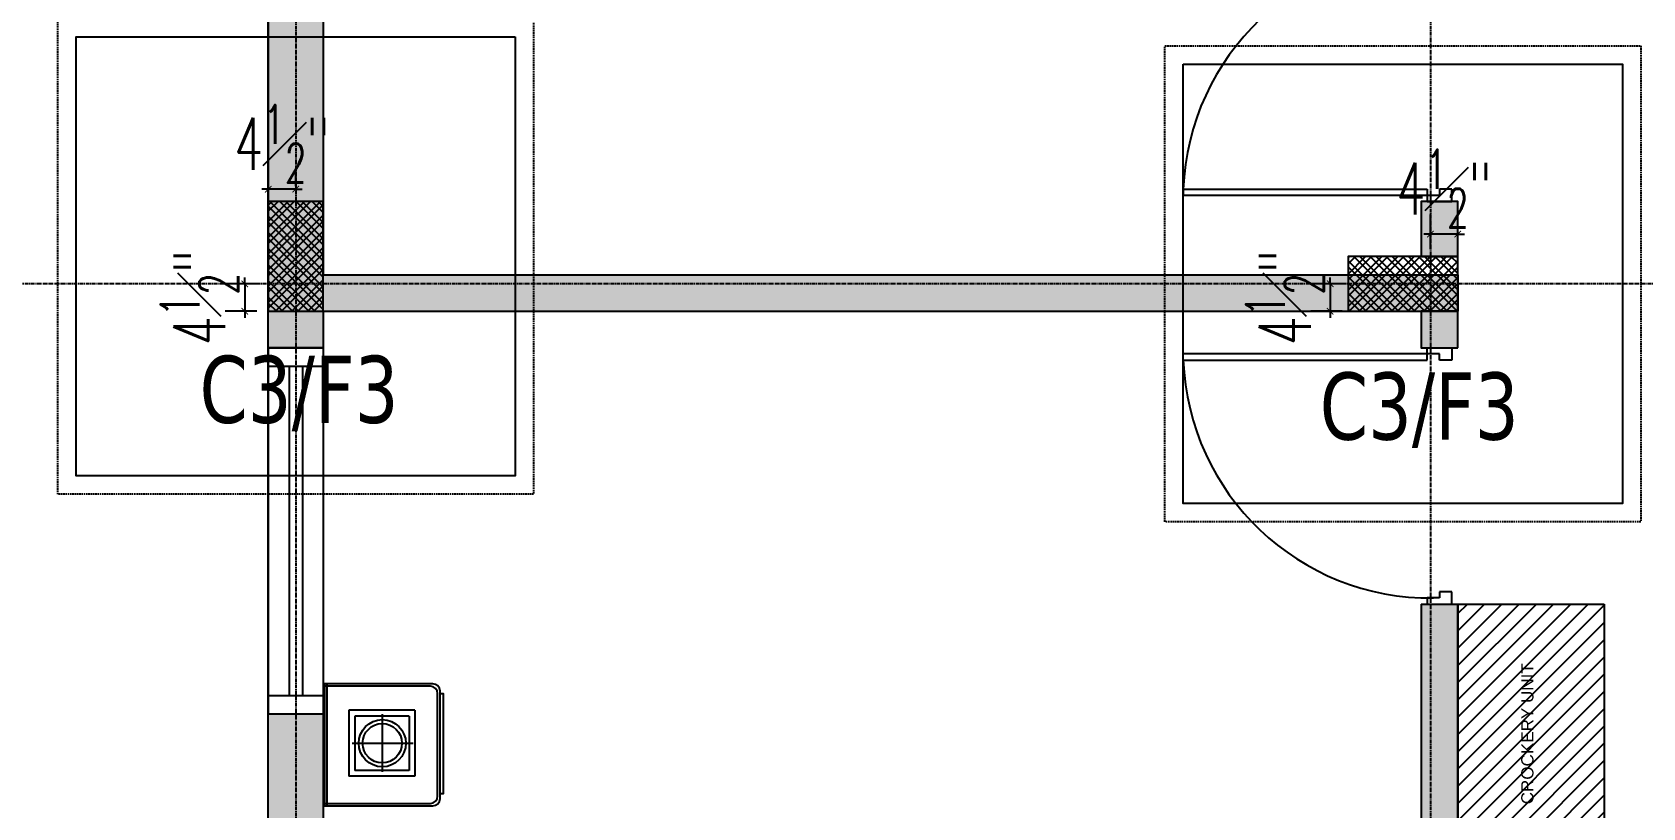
# Model space of a CAD drawing. Header units: inches. Extents: x 99023 to 109265, y 17199 to 18675.
# Drawn here: x 102981.6 to 103245.7, y 18090 to 18217.2 of the extents above; entities that cross this region are included whole.
import ezdxf
from ezdxf.enums import TextEntityAlignment as Align

# ---------------------------------------------------------------- set-up
doc = ezdxf.new("R2010")
doc.units = ezdxf.units.IN
doc.linetypes.add('CENTER', pattern=[2, 1.25, -0.25, 0.25, -0.25])
doc.linetypes.add('HIDDEN', pattern=[0.375, 0.25, -0.125])
doc.layers.get('0').update_dxf_attribs({"color": 255})
for name, color, linetype in [('Column', 170, 'Continuous'), ('FOOT', 4, 'Continuous'), ('GRID-DIM', 5, 'Continuous'), ('HAT', 8, 'Continuous'), ('HATCH', 8, 'Continuous'), ('I-WALL-PATT', 7, 'Continuous'), ('PLAN', 1, 'Continuous'), ('TEXT', 7, 'Continuous')]:
    doc.layers.add(name, color=color, linetype=linetype)
doc.styles.add('JCK', font='verdana.ttf', dxfattribs={"width": 0.75})
doc.styles.get("Standard").update_dxf_attribs({"font": 'arial.ttf'})
doc.styles.add('style2', font='romans.shx', dxfattribs={"width": 0.65})
doc.dimstyles.new('115', dxfattribs={"dimscale": 4.25, "dimtxt": 3, "dimasz": 0.5, "dimexe": 0.75, "dimexo": 0.75, "dimgap": 0.25, "dimtad": 1, "dimdec": 8, "dimzin": 0, "dimdsep": 46, "dimlunit": 4, "dimtxsty": 'style2', "dimblk": 'DOT', "dimcen": 0.25, "dimdle": 0.75, "dimclrd": 5, "dimclre": 5, "dimclrt": 2, "dimadec": 0, "dimazin": 0, "dimtfac": 0.75, "dimtdec": 8, "dimtix": 1, "dimtmove": 2, "dimatfit": 0, "dimfxl": 1, "dimfrac": 1, "dimtolj": 1, "dimtzin": 0, "dimlwd": -1, "dimlwe": -1, "dimarcsym": 0})

# ---------------------------------------------------------------- blocks, each defined once
blk = doc.blocks.new('_ArchTick')
at = {"color": 0, "linetype": 'ByBlock', "const_width": 0.15}
blk.add_lwpolyline([(-0.5, -0.5), (0.5, 0.5)], dxfattribs=at)
blk = doc.blocks.new('*D118')
at = {"layer": 'Defpoints', "color": 0, "linetype": 'ByBlock', "lineweight": -2, "transparency": 16777216}
for p in [(103020.34, 18191.46), (103020.34, 18188.78), (103024.84, 18188.78)]:
    blk.add_point(p, dxfattribs=at)
at = {"layer": 'GRID-DIM', "color": 5, "linetype": 'ByBlock', "transparency": 16777216}
for p, q in [((103020.34, 18191.97), (103020.34, 18194.65)), ((103024.84, 18191.97), (103024.84, 18194.65)), ((103020.34, 18191.46), (103019.28, 18191.46)), ((103024.84, 18191.46), (103020.34, 18191.46)), ((103024.84, 18191.46), (103025.91, 18191.46))]:
    blk.add_line(p, q, dxfattribs=at)
at = {"layer": 'GRID-DIM', "color": 5, "linetype": 'ByBlock', "transparency": 16777216, "xscale": 1.0625, "yscale": 1.0625, "zscale": 1.0625}
blk.add_blockref('_ArchTick', (103020.34, 18191.46), dxfattribs=at)
at = {"layer": 'GRID-DIM', "color": 5, "linetype": 'ByBlock', "transparency": 16777216, "xscale": 1.0625, "yscale": 1.0625, "zscale": 1.0625, "rotation": 180}
blk.add_blockref('_ArchTick', (103024.84, 18191.46), dxfattribs=at)
at = {"layer": 'GRID-DIM', "color": 2, "linetype": 'ByBlock', "transparency": 16777216, "insert": (103022.59, 18198.9), "char_height": 8.5, "attachment_point": 5, "style": 'style2'}
blk.add_mtext('\\A1;4{\\H0.75x;\\S1#2;}"', dxfattribs=at)
blk = doc.blocks.new('*D119')
at = {"layer": 'Defpoints', "color": 0, "linetype": 'ByBlock', "lineweight": -2, "transparency": 16777216}
for p in [(103021.62, 18175.94), (103016.49, 18171.44), (103021.62, 18171.44)]:
    blk.add_point(p, dxfattribs=at)
at = {"layer": 'GRID-DIM', "color": 5, "linetype": 'ByBlock', "transparency": 16777216}
for p, q in [((103018.44, 18175.94), (103013.3, 18175.94)), ((103016.49, 18175.94), (103016.49, 18177)), ((103016.49, 18175.94), (103016.49, 18171.44)), ((103018.44, 18171.44), (103013.3, 18171.44)), ((103016.49, 18171.44), (103016.49, 18170.38))]:
    blk.add_line(p, q, dxfattribs=at)
at = {"layer": 'GRID-DIM', "color": 5, "linetype": 'ByBlock', "transparency": 16777216, "xscale": 1.0625, "yscale": 1.0625, "zscale": 1.0625}
for p, rotation in [((103016.49, 18175.94), 270), ((103016.49, 18171.44), 90)]:
    blk.add_blockref('_ArchTick', p, dxfattribs=dict(at, rotation=rotation))
at = {"layer": 'GRID-DIM', "color": 2, "linetype": 'ByBlock', "transparency": 16777216, "insert": (103009.05, 18173.69), "char_height": 8.5, "attachment_point": 5, "rotation": 90, "style": 'style2'}
blk.add_mtext('\\A1;4{\\H0.75x;\\S1#2;}"', dxfattribs=at)
blk = doc.blocks.new('*D42')
at = {"layer": 'Defpoints', "color": 0, "linetype": 'ByBlock', "lineweight": -2, "transparency": 16777216}
for p in [(103210.84, 18184.1), (103210.84, 18178.42), (103215.34, 18178.42)]:
    blk.add_point(p, dxfattribs=at)
at = {"layer": 'GRID-DIM', "color": 5, "linetype": 'ByBlock', "transparency": 16777216}
for p, q in [((103210.84, 18181.61), (103210.84, 18187.29)), ((103215.34, 18181.61), (103215.34, 18187.29)), ((103210.84, 18184.1), (103209.78, 18184.1)), ((103215.34, 18184.1), (103210.84, 18184.1)), ((103215.34, 18184.1), (103216.41, 18184.1))]:
    blk.add_line(p, q, dxfattribs=at)
at = {"layer": 'GRID-DIM', "color": 5, "linetype": 'ByBlock', "transparency": 16777216, "xscale": 1.0625, "yscale": 1.0625, "zscale": 1.0625}
blk.add_blockref('_ArchTick', (103210.84, 18184.1), dxfattribs=at)
at = {"layer": 'GRID-DIM', "color": 5, "linetype": 'ByBlock', "transparency": 16777216, "xscale": 1.0625, "yscale": 1.0625, "zscale": 1.0625, "rotation": 180}
blk.add_blockref('_ArchTick', (103215.34, 18184.1), dxfattribs=at)
at = {"layer": 'GRID-DIM', "color": 2, "linetype": 'ByBlock', "transparency": 16777216, "insert": (103213.09, 18191.54), "char_height": 8.5, "attachment_point": 5, "style": 'style2'}
blk.add_mtext('\\A1;4{\\H0.75x;\\S1#2;}"', dxfattribs=at)
blk = doc.blocks.new('*D43')
at = {"layer": 'Defpoints', "color": 0, "linetype": 'ByBlock', "lineweight": -2, "transparency": 16777216}
for p in [(103199.56, 18175.94), (103194.42, 18171.44), (103199.56, 18171.44)]:
    blk.add_point(p, dxfattribs=at)
at = {"layer": 'GRID-DIM', "color": 5, "linetype": 'ByBlock', "transparency": 16777216}
for p, q in [((103196.37, 18175.94), (103191.23, 18175.94)), ((103194.42, 18175.94), (103194.42, 18177)), ((103194.42, 18175.94), (103194.42, 18171.44)), ((103196.37, 18171.44), (103191.23, 18171.44)), ((103194.42, 18171.44), (103194.42, 18170.38))]:
    blk.add_line(p, q, dxfattribs=at)
at = {"layer": 'GRID-DIM', "color": 5, "linetype": 'ByBlock', "transparency": 16777216, "xscale": 1.0625, "yscale": 1.0625, "zscale": 1.0625}
for p, rotation in [((103194.42, 18175.94), 270), ((103194.42, 18171.44), 90)]:
    blk.add_blockref('_ArchTick', p, dxfattribs=dict(at, rotation=rotation))
at = {"layer": 'GRID-DIM', "color": 2, "linetype": 'ByBlock', "transparency": 16777216, "insert": (103186.98, 18173.69), "char_height": 8.5, "attachment_point": 5, "rotation": 90, "style": 'style2'}
blk.add_mtext('\\A1;4{\\H0.75x;\\S1#2;}"', dxfattribs=at)
blk = doc.blocks.new('FEWFEWFEWF')
at = {"layer": 'HAT', "linetype": 'ByBlock'}
h = blk.add_hatch(dxfattribs=at)
h.set_pattern_fill('ANSI37', color=256, scale=15)
h.set_pattern_definition([(45, (-245054.2629, -54534.0869), (-1.325825215, 1.325825215), []), (135, (-245054.2629, -54534.0869), (-1.325825215, -1.325825215), [])])
h.paths.add_polyline_path([(106331.70369, 17979.43877), (106346.70369, 17979.43877), (106346.70369, 17988.43877), (106331.70369, 17988.43877)])
edge = h.paths.add_edge_path()
edge.add_arc((106526.70369, 18066.43877), 6, 0, 360)
edge = h.paths.add_edge_path()
edge.add_arc((106370.70369, 18066.43877), 6, 0, 360)
edge = h.paths.add_edge_path()
edge.add_arc((106526.70369, 18175.93877), 6, 0, 360)
edge = h.paths.add_edge_path()
edge.add_arc((106370.70369, 18175.93877), 6, 0, 360)
edge = h.paths.add_edge_path()
edge.add_arc((106898.70369, 17926.60544), 6, 0, 360)
edge = h.paths.add_edge_path()
edge.add_arc((106898.70369, 17769.43877), 6, 0, 360)
edge = h.paths.add_edge_path()
edge.add_arc((106673.91863, 17769.43877), 6, 0, 360)
edge = h.paths.add_edge_path()
edge.add_arc((106816.20369, 17851.93877), 6, 0, 360)
edge = h.paths.add_edge_path()
edge.add_arc((106693.24221, 17851.93877), 6, 0, 360)
edge = h.paths.add_edge_path()
edge.add_arc((106594.20369, 17851.93877), 6, 0, 360)
h.paths.add_polyline_path([(106820.70369, 17979.43877), (106802.70369, 17979.43877), (106802.70369, 17988.43877), (106820.70369, 17988.43877)])
h.paths.add_polyline_path([(106679.74221, 17979.43877), (106697.74221, 17979.43877), (106697.74221, 17988.43877), (106679.74221, 17988.43877)])
h.paths.add_polyline_path([(106514.70369, 17979.43877), (106529.70369, 17979.43877), (106529.70369, 17988.43877), (106514.70369, 17988.43877)])
h.paths.add_polyline_path([(106331.70369, 17847.43877), (106346.70369, 17847.43877), (106346.70369, 17856.43877), (106331.70369, 17856.43877)])
h.paths.add_polyline_path([(106514.70369, 17862.43877), (106514.70369, 17847.43877), (106523.70369, 17847.43877), (106523.70369, 17862.43877)])
h.paths.add_polyline_path([(106811.70369, 18261.43877), (106811.70369, 18243.43877), (106820.70369, 18243.43877), (106820.70369, 18261.43877)])
h.paths.add_polyline_path([(106688.74221, 18261.43877), (106688.74221, 18243.43877), (106697.74221, 18243.43877), (106697.74221, 18261.43877)])
h.paths.add_polyline_path([(106514.70369, 18258.43877), (106514.70369, 18243.43877), (106523.70369, 18243.43877), (106523.70369, 18258.43877)])
h.paths.add_polyline_path([(106430.70369, 18258.43877), (106430.70369, 18243.43877), (106439.70369, 18243.43877), (106439.70369, 18258.43877)])
h.paths.add_polyline_path([(106247.70369, 18258.43877), (106247.70369, 18243.43877), (106256.70369, 18243.43877), (106256.70369, 18258.43877)])
h.paths.add_polyline_path([(106133.70369, 18171.43877), (106151.70369, 18171.43877), (106151.70369, 18180.43877), (106133.70369, 18180.43877)])
h.paths.add_polyline_path([(106142.70369, 18006.43877), (106142.70369, 17991.43877), (106151.70369, 17991.43877), (106151.70369, 18006.43877)])
h.paths.add_polyline_path([(106142.70369, 17862.43877), (106142.70369, 17847.43877), (106151.70369, 17847.43877), (106151.70369, 17862.43877)])
h.paths.add_polyline_path([(105956.70369, 17862.43877), (105956.70369, 17847.43877), (105965.70369, 17847.43877), (105965.70369, 17862.43877)])
h.paths.add_polyline_path([(105956.70369, 18006.43877), (105956.70369, 17991.43877), (105965.70369, 17991.43877), (105965.70369, 18006.43877)])
h.paths.add_polyline_path([(105956.70369, 18189.43877), (105956.70369, 18171.43877), (105965.70369, 18171.43877), (105965.70369, 18189.43877)])
h.paths.add_polyline_path([(105956.70369, 18414.43877), (105956.70369, 18399.43877), (105965.70369, 18399.43877), (105965.70369, 18414.43877)])
h.paths.add_polyline_path([(106247.70369, 18405.43877), (106262.70369, 18405.43877), (106262.70369, 18414.43877), (106247.70369, 18414.43877)])
h.paths.add_polyline_path([(106136.70369, 18405.43877), (106151.70369, 18405.43877), (106151.70369, 18414.43877), (106136.70369, 18414.43877)])
h.paths.add_polyline_path([(106424.70369, 18405.43877), (106439.70369, 18405.43877), (106439.70369, 18414.43877), (106424.70369, 18414.43877)])
h.paths.add_polyline_path([(106514.70369, 18405.43877), (106529.70369, 18405.43877), (106529.70369, 18414.43877), (106514.70369, 18414.43877)])
h.paths.add_polyline_path([(106805.70369, 18405.43877), (106820.70369, 18405.43877), (106820.70369, 18414.43877), (106805.70369, 18414.43877)])
h.paths.add_polyline_path([(106682.74221, 18405.43877), (106697.74221, 18405.43877), (106697.74221, 18414.43877), (106682.74221, 18414.43877)])
at = {"layer": 'I-WALL-PATT', "true_color": 0x636466, "transparency": 33554687}
h = blk.add_hatch(color=251, dxfattribs=at)
h.dxf.hatch_style = 1
h.paths.add_polyline_path([(106070.70369, 18414.43877), (105956.70369, 18414.43877), (105956.70369, 18171.43877), (105965.70369, 18171.43877), (106151.70369, 18171.43877), (106151.70369, 18177.43877), (105965.70369, 18177.43877), (105965.70369, 18201.43877), (105965.70369, 18405.43877), (106070.70369, 18405.43877)])
h.paths.add_polyline_path([(106181.70369, 18414.43877), (106130.70369, 18414.43877), (106130.70369, 18405.43877), (106145.70369, 18405.43877), (106145.70369, 18399.43877), (106151.70369, 18399.43877), (106151.70369, 18405.43877), (106181.70369, 18405.43877)])
h.paths.add_polyline_path([(106358.70369, 18414.43877), (106217.70369, 18414.43877), (106217.70369, 18405.43877), (106247.70369, 18405.43877), (106247.70369, 18249.43877), (106151.70369, 18249.43877), (106151.70369, 18369.43877), (106145.70369, 18369.43877), (106145.70369, 18231.43877), (106151.70369, 18231.43877), (106151.70369, 18243.43877), (106382.70369, 18243.43877), (106382.70369, 18249.43877), (106253.70369, 18249.43877), (106253.70369, 18405.43877), (106358.70369, 18405.43877)])
h.paths.add_polyline_path([(106456.16724, 18414.43877), (106439.70369, 18414.43877), (106439.70369, 18405.43877), (106432.70369, 18405.43877), (106456.16724, 18405.43877)])
h.paths.add_polyline_path([(106616.74221, 18414.43877), (106491.6819, 18414.43877), (106491.6819, 18405.43877), (106514.70369, 18405.43877), (106514.70369, 18249.43877), (106439.70369, 18249.43877), (106439.70369, 18369.43877), (106433.70369, 18369.43877), (106433.70369, 18249.43877), (106433.70369, 18243.43877), (106520.70369, 18243.43877), (106520.70369, 18249.43877), (106520.70369, 18405.43877), (106616.74221, 18405.43877)])
h.paths.add_polyline_path([(106820.70369, 18414.43877), (106776.70581, 18414.43877), (106776.70581, 18405.43877), (106811.70369, 18405.43877), (106811.70369, 18315.43877), (106697.74221, 18315.43877), (106697.74221, 18369.43877), (106691.74221, 18369.43877), (106691.74221, 18249.43877), (106580.70369, 18249.43877), (106571.70369, 18249.43877), (106571.70369, 18243.43877), (106769.70369, 18243.43877), (106769.70369, 18249.43877), (106697.74221, 18249.43877), (106697.74221, 18275.47446), (106697.60803, 18275.47446), (106697.60803, 18277.68167), (106697.74221, 18309.43877), (106745.70369, 18309.43877), (106751.70369, 18309.43877), (106811.70369, 18309.43877), (106811.70369, 18303.43877), (106820.70369, 18303.43877)])
h = blk.add_hatch(color=251, dxfattribs=at)
h.dxf.hatch_style = 1
h.paths.add_polyline_path([(106151.70369, 18180.43877), (106151.70369, 18189.43877), (106145.70369, 18189.43877), (106145.70369, 18180.43877)])
h = blk.add_hatch(color=251, dxfattribs=at)
h.dxf.hatch_style = 1
h.paths.add_polyline_path([(105956.70369, 18171.43877), (105965.70369, 18171.43877), (105965.70369, 18165.43877), (105956.70369, 18165.43877)])
h = blk.add_hatch(color=251, dxfattribs=at)
h.dxf.hatch_style = 1
h.paths.add_polyline_path([(106151.70369, 18165.43877), (106151.70369, 18171.43877), (106145.70369, 18171.43877), (106145.70369, 18165.43877)])
h = blk.add_hatch(color=251, dxfattribs=at)
h.dxf.hatch_style = 1
h.paths.add_polyline_path([(105965.70369, 18105.43877), (105956.70369, 18105.43877), (105956.70369, 17967.43877), (105965.70369, 17967.43877), (105965.70369, 17991.43877), (106097.70369, 17991.43877), (106097.70369, 17997.43877), (105965.70369, 17997.43877)], flags=17)
h.paths.add_polyline_path([(106151.70369, 18123.43877), (106145.70369, 18123.43877), (106145.70369, 18081.43877), (106145.70369, 18023.6626), (106145.70369, 17988.43877), (106145.70369, 17931.43877), (106097.70369, 17931.43877), (106097.70369, 17955.43877), (106097.70369, 17961.43877), (106091.70369, 17961.43877), (106091.70369, 17931.43877), (106025.70369, 17931.43877), (106025.70369, 17961.43877), (106019.70369, 17961.43877), (106019.70369, 17931.43877), (105965.70369, 17931.43877), (105956.70369, 17931.43877), (105956.70369, 17925.43877), (106145.20369, 17925.43877), (106151.70369, 17925.43877), (106151.70369, 17982.43877), (106283.70369, 17982.43877), (106283.70369, 17988.43877), (106151.70369, 17988.43877), (106151.70369, 18081.43877)])
h.paths.add_polyline_path([(105965.70369, 17856.43877), (105965.70369, 17883.43877), (105956.70369, 17883.43877), (105956.70369, 17847.43877), (106018.20369, 17847.43877), (106018.20369, 17856.43877)])
h.paths.add_polyline_path([(106151.70369, 17856.43877), (106151.70369, 17895.43877), (106142.70369, 17895.43877), (106142.70369, 17856.43877), (106090.20369, 17856.43877), (106090.20369, 17847.43877), (106142.70369, 17847.43877), (106183.29088, 17847.43877), (106183.29088, 17856.43877)])
at = {"layer": 'I-WALL-PATT', "true_color": 0x552a2a, "transparency": 33554687}
h = blk.add_hatch(dxfattribs=at)
h.set_pattern_fill('ANSI31', color=19, scale=16)
h.set_pattern_definition([(45, (104942.4543, 19054.1954), (-1.4142136, 1.4142136), [])])
h.paths.add_polyline_path([(106175.70369, 18123.43877), (106151.70369, 18123.43877), (106151.70369, 18076.93877), (106175.70369, 18076.93877)])
h.paths.add_polyline_path([(106175.70369, 18040.93877), (106151.70369, 18040.93877), (106151.70369, 17988.43877), (106175.70369, 17988.43877)])
at = {"color": 19, "true_color": 0x552a2a}
for p, q in [((106106.70369, 18191.43877), (106146.70369, 18191.43877)), ((106106.70369, 18191.43877), (106106.70369, 18190.43877)), ((106146.70369, 18191.43877), (106146.70369, 18190.43877)), ((106150.70369, 18191.43877), (106148.70369, 18191.43877)), ((106148.70369, 18191.43877), (106148.70369, 18190.43877)), ((106150.70369, 18189.43877), (106150.70369, 18191.43877)), ((106146.70369, 18190.43877), (106106.70369, 18190.43877)), ((106146.70369, 18190.43877), (106146.70369, 18189.43877)), ((106148.70369, 18190.43877), (106146.70369, 18190.43877)), ((106146.70369, 18189.43877), (106150.70369, 18189.43877)), ((106147.20369, 18190.43468), (106147.20369, 18190.43877)), ((106146.70369, 18164.43877), (106146.70369, 18165.43877)), ((106146.70369, 18165.43877), (106150.70369, 18165.43877)), ((106150.70369, 18165.43877), (106150.70369, 18163.43877)), ((106146.70369, 18164.43877), (106106.70369, 18164.43877)), ((106106.70369, 18163.43877), (106106.70369, 18164.43877)), ((106106.70369, 18163.43877), (106146.70369, 18163.43877)), ((106148.70369, 18164.43877), (106146.70369, 18164.43877)), ((106146.70369, 18163.43877), (106146.70369, 18164.43877)), ((106147.20369, 18164.44287), (106147.20369, 18164.43877)), ((106148.70369, 18163.43877), (106148.70369, 18164.43877)), ((106150.70369, 18163.43877), (106148.70369, 18163.43877)), ((106148.70369, 18125.43877), (106148.70369, 18124.43877)), ((106150.70369, 18125.43877), (106148.70369, 18125.43877)), ((106150.70369, 18123.43877), (106150.70369, 18125.43877)), ((106148.70369, 18124.43877), (106146.70369, 18124.43877)), ((106146.70369, 18124.43877), (106146.70369, 18123.43877)), ((106146.70369, 18123.43877), (106150.70369, 18123.43877))]:
    blk.add_line(p, q, dxfattribs=at)
at = {"color": 251, "true_color": 0x636466}
for p, q in [((105965.9229, 18110.36571), (105965.9229, 18090.36571)), ((105983.67587, 18110.36571), (105965.9229, 18110.36571)), ((105983.2797, 18109.96954), (105965.9229, 18109.96954)), ((105966.31906, 18110.36571), (105966.31906, 18090.36571)), ((105984.86438, 18091.55422), (105984.86438, 18109.17721)), ((105984.46821, 18091.95039), (105984.46821, 18108.78104)), ((105980.74895, 18106.03156), (105969.92776, 18106.03156)), ((105969.92776, 18106.03156), (105969.92776, 18095.21037)), ((105979.78277, 18105.06538), (105970.89394, 18105.06538)), ((105970.89394, 18105.06538), (105970.89394, 18096.17654)), ((105975.3864, 18105.41103), (105975.3864, 18095.96511)), ((105979.78277, 18105.06538), (105979.78277, 18096.17654)), ((105980.74895, 18106.03156), (105980.74895, 18095.21037)), ((105970.46416, 18100.62829), (105980.42821, 18100.62829)), ((105979.78277, 18096.17654), (105970.89394, 18096.17654)), ((105980.74895, 18095.21037), (105969.92776, 18095.21037)), ((105965.9229, 18090.76188), (105983.2797, 18090.76188)), ((105965.9229, 18090.36571), (105983.67587, 18090.36571))]:
    blk.add_line(p, q, dxfattribs=at)
blk.add_lwpolyline([(105984.90506, 18092.33531), (105984.90506, 18108.77475), (105985.38359, 18108.77475), (105985.38359, 18092.33531)], close=True, dxfattribs=at)
for centre, radius in [((105975.38606, 18100.62829), 3.86471), ((105975.3864, 18100.62829), 3.22059)]:
    blk.add_circle(centre, radius, dxfattribs=at)
for centre, start, end in [((105983.2797, 18108.78104), 0, 90), ((105983.67587, 18109.17721), 0, 90), ((105983.2797, 18091.95039), 270, 0), ((105983.67587, 18091.55422), 270, 0)]:
    blk.add_arc(centre, 1.18851, start, end, dxfattribs=at)
at = {"layer": 'Column', "color": 3, "linetype": 'ByBlock', "ltscale": 12}
for points in [[(105956.70369, 18189.43877), (105956.70369, 18171.43877), (105965.70369, 18171.43877), (105965.70369, 18189.43877)], [(106133.70369, 18171.43877), (106151.70369, 18171.43877), (106151.70369, 18180.43877), (106133.70369, 18180.43877)]]:
    blk.add_lwpolyline(points, close=True, dxfattribs=at)
at = {"layer": 'I-WALL-PATT', "color": 18, "true_color": 0x000000}
for p, q in [((105956.70369, 18414.43877), (105956.70369, 18171.43877)), ((105965.70369, 18405.43877), (105965.70369, 18177.43877)), ((105965.70369, 18177.43877), (106151.70369, 18177.43877)), ((106151.70369, 18177.43877), (106151.70369, 18171.43877)), ((105965.70369, 18171.43877), (105965.70369, 17997.43877)), ((105965.70369, 18171.43877), (106151.70369, 18171.43877)), ((106145.70369, 18123.43877), (106145.70369, 18081.43877)), ((106145.70369, 18123.43877), (106151.70369, 18123.43877)), ((106151.70369, 18123.43877), (106151.70369, 18081.43877))]:
    blk.add_line(p, q, dxfattribs=at)
at = {"layer": 'I-WALL-PATT', "color": 251, "true_color": 0x636466}
for p, q in [((105956.70369, 18165.43877), (105965.70369, 18165.43877)), ((105956.70369, 18165.43877), (105956.70369, 18105.43877)), ((105965.70369, 18165.43877), (105965.70369, 18105.43877)), ((105956.70369, 18162.43877), (105965.70369, 18162.43877)), ((105960.10369, 18162.43877), (105960.10369, 18108.43877)), ((105962.30369, 18162.43877), (105962.30369, 18108.43877)), ((105956.70369, 18108.43877), (105965.70369, 18108.43877)), ((105956.70369, 18105.43877), (105965.70369, 18105.43877))]:
    blk.add_line(p, q, dxfattribs=at)
at = {"layer": 'I-WALL-PATT', "color": 19, "true_color": 0x552a2a}
for p, q in [((106151.70369, 18123.43877), (106175.70369, 18123.43877)), ((106151.70369, 17988.43877), (106151.70369, 18123.35889)), ((106175.70369, 18123.43877), (106175.70369, 18076.93877))]:
    blk.add_line(p, q, dxfattribs=at)
at = {"layer": 'I-WALL-PATT', "color": 251, "true_color": 0x636466}
blk.add_lwpolyline([(105956.70369, 17847.43877), (105956.70369, 18414.43877), (106820.70369, 18414.43877), (106820.70369, 17979.43877), (106523.70369, 17979.43877), (106523.70369, 17847.43877), (105956.70369, 17847.43877)], dxfattribs=at)
for points in [[(106151.70369, 18180.43877), (106151.70369, 18189.43877), (106145.70369, 18189.43877), (106145.70369, 18180.43877)], [(105956.70369, 18171.43877), (105965.70369, 18171.43877), (105965.70369, 18165.43877), (105956.70369, 18165.43877)], [(106151.70369, 18165.43877), (106151.70369, 18171.43877), (106145.70369, 18171.43877), (106145.70369, 18165.43877)]]:
    blk.add_lwpolyline(points, close=True, dxfattribs=at)
at = {"layer": 'I-WALL-PATT', "color": 19, "true_color": 0x552a2a}
for centre, start, end in [((106147.20369, 18189.91313), 89.2931281, 177.8426795), ((106147.20369, 18164.96441), 182.1573205, 270.7068719)]:
    blk.add_arc(centre, 40.52873, start, end, dxfattribs=at)
at = {"color": 18, "true_color": 0x000000, "insert": (106162.09937, 18090.6178), "char_height": 2, "attachment_point": 1, "rotation": 90}
blk.add_mtext_dynamic_manual_height_columns('CROCKERY UNIT', width=85.7097594, gutter_width=2.23278, heights=[0], dxfattribs=at)
blk = doc.blocks.new('RTHTRHTRJ')
at = {"layer": 'HAT', "linetype": 'ByBlock'}
h = blk.add_hatch(dxfattribs=at)
h.set_pattern_fill('ANSI37', color=256, scale=15)
h.set_pattern_definition([(45, (-247990.6225, -54534.0869), (-1.325825215, 1.325825215), []), (135, (-247990.6225, -54534.0869), (-1.325825215, -1.325825215), [])])
h.paths.add_polyline_path([(103395.34, 17979.44), (103410.34, 17979.44), (103410.34, 17988.44), (103395.34, 17988.44)])
edge = h.paths.add_edge_path()
edge.add_arc((103590.34, 18066.44), 6, 0, 360)
edge = h.paths.add_edge_path()
edge.add_arc((103434.34, 18066.44), 6, 0, 360)
edge = h.paths.add_edge_path()
edge.add_arc((103590.34, 18175.94), 6, 0, 360)
edge = h.paths.add_edge_path()
edge.add_arc((103434.34, 18175.94), 6, 0, 360)
edge = h.paths.add_edge_path()
edge.add_arc((103962.34, 17926.61), 6, 0, 360)
edge = h.paths.add_edge_path()
edge.add_arc((103962.34, 17769.44), 6, 0, 360)
edge = h.paths.add_edge_path()
edge.add_arc((103737.56, 17769.44), 6, 0, 360)
edge = h.paths.add_edge_path()
edge.add_arc((103879.84, 17851.94), 6, 0, 360)
edge = h.paths.add_edge_path()
edge.add_arc((103756.88, 17851.94), 6, 0, 360)
edge = h.paths.add_edge_path()
edge.add_arc((103657.84, 17851.94), 6, 0, 360)
h.paths.add_polyline_path([(103884.34, 17979.44), (103866.34, 17979.44), (103866.34, 17988.44), (103884.34, 17988.44)])
h.paths.add_polyline_path([(103743.38, 17979.44), (103761.38, 17979.44), (103761.38, 17988.44), (103743.38, 17988.44)])
h.paths.add_polyline_path([(103578.34, 17979.44), (103593.34, 17979.44), (103593.34, 17988.44), (103578.34, 17988.44)])
h.paths.add_polyline_path([(103395.34, 17847.44), (103410.34, 17847.44), (103410.34, 17856.44), (103395.34, 17856.44)])
h.paths.add_polyline_path([(103578.34, 17862.44), (103578.34, 17847.44), (103587.34, 17847.44), (103587.34, 17862.44)])
h.paths.add_polyline_path([(103875.34, 18261.44), (103875.34, 18243.44), (103884.34, 18243.44), (103884.34, 18261.44)])
h.paths.add_polyline_path([(103752.38, 18261.44), (103752.38, 18243.44), (103761.38, 18243.44), (103761.38, 18261.44)])
h.paths.add_polyline_path([(103578.34, 18258.44), (103578.34, 18243.44), (103587.34, 18243.44), (103587.34, 18258.44)])
h.paths.add_polyline_path([(103494.34, 18258.44), (103494.34, 18243.44), (103503.34, 18243.44), (103503.34, 18258.44)])
h.paths.add_polyline_path([(103311.34, 18258.44), (103311.34, 18243.44), (103320.34, 18243.44), (103320.34, 18258.44)])
h.paths.add_polyline_path([(103197.34, 18171.44), (103215.34, 18171.44), (103215.34, 18180.44), (103197.34, 18180.44)])
h.paths.add_polyline_path([(103206.34, 18006.44), (103206.34, 17991.44), (103215.34, 17991.44), (103215.34, 18006.44)])
h.paths.add_polyline_path([(103206.34, 17862.44), (103206.34, 17847.44), (103215.34, 17847.44), (103215.34, 17862.44)])
h.paths.add_polyline_path([(103020.34, 17862.44), (103020.34, 17847.44), (103029.34, 17847.44), (103029.34, 17862.44)])
h.paths.add_polyline_path([(103020.34, 18006.44), (103020.34, 17991.44), (103029.34, 17991.44), (103029.34, 18006.44)])
h.paths.add_polyline_path([(103020.34, 18189.44), (103020.34, 18171.44), (103029.34, 18171.44), (103029.34, 18189.44)])
h.paths.add_polyline_path([(103020.34, 18414.44), (103020.34, 18399.44), (103029.34, 18399.44), (103029.34, 18414.44)])
h.paths.add_polyline_path([(103311.34, 18405.44), (103326.34, 18405.44), (103326.34, 18414.44), (103311.34, 18414.44)])
h.paths.add_polyline_path([(103200.34, 18405.44), (103215.34, 18405.44), (103215.34, 18414.44), (103200.34, 18414.44)])
h.paths.add_polyline_path([(103488.34, 18405.44), (103503.34, 18405.44), (103503.34, 18414.44), (103488.34, 18414.44)])
h.paths.add_polyline_path([(103578.34, 18405.44), (103593.34, 18405.44), (103593.34, 18414.44), (103578.34, 18414.44)])
h.paths.add_polyline_path([(103869.34, 18405.44), (103884.34, 18405.44), (103884.34, 18414.44), (103869.34, 18414.44)])
h.paths.add_polyline_path([(103746.38, 18405.44), (103761.38, 18405.44), (103761.38, 18414.44), (103746.38, 18414.44)])
at = {"layer": 'Column', "color": 3, "linetype": 'ByBlock', "ltscale": 12}
for points in [[(103020.34, 18189.44), (103020.34, 18171.44), (103029.34, 18171.44), (103029.34, 18189.44)], [(103197.34, 18171.44), (103215.34, 18171.44), (103215.34, 18180.44), (103197.34, 18180.44)]]:
    blk.add_lwpolyline(points, close=True, dxfattribs=at)
at = {"layer": 'FOOT', "ltscale": 2}
for points in [[(103060.84, 18216.44), (103060.84, 18144.44), (102988.84, 18144.44), (102988.84, 18216.44)], [(103170.34, 18211.94), (103242.34, 18211.94), (103242.34, 18139.94), (103170.34, 18139.94)]]:
    blk.add_lwpolyline(points, close=True, dxfattribs=at)
at = {"layer": 'HATCH', "linetype": 'HIDDEN'}
for points in [[(103063.84, 18219.44), (103063.84, 18141.44), (102985.84, 18141.44), (102985.84, 18219.44)], [(103167.34, 18214.94), (103245.34, 18214.94), (103245.34, 18136.94), (103167.34, 18136.94)]]:
    blk.add_lwpolyline(points, close=True, dxfattribs=at)
at = {"layer": 'PLAN', "color": 8, "linetype": 'CENTER', "ltscale": 0.5}
for p, q in [((103024.84, 18474.26), (103024.84, 17734.9)), ((103210.84, 18474.26), (103210.84, 17734.9)), ((104003.04, 18175.94), (102936.9, 18175.94))]:
    blk.add_line(p, q, dxfattribs=at)
at = {"layer": 'TEXT', "ltscale": 2, "style": 'JCK', "width": 0.75}
for p in [(103025.39, 18158.65), (103209.02, 18155.91)]:
    blk.add_text('C3/F3', height=11, dxfattribs=at).set_placement(p, align=Align.MIDDLE_CENTER)
at = {"layer": 'GRID-DIM', "linetype": 'ByBlock'}
for base, p1, p2, picture, middle in [((103020.34, 18191.46), (103024.84, 18188.78), (103020.34, 18188.78), '*D118', (103022.59, 18198.9)), ((103210.84, 18184.1), (103215.34, 18178.42), (103210.84, 18178.42), '*D42', (103213.09, 18191.54))]:
    dim = blk.add_linear_dim(base=base, p1=p1, p2=p2, dimstyle='115', override={"dimtxt": 2, "dimasz": 0.25, "dimdec": 1, "dimblk1": 'ArchTick', "dimblk2": 'ArchTick', "dimsah": 1}, dxfattribs=at)
    dim.commit()
    dim.dimension.update_dxf_attribs({"geometry": picture, "text_midpoint": middle})
for base, p1, p2, picture, middle in [((103016.49, 18171.44), (103021.62, 18175.94), (103021.62, 18171.44), '*D119', (103009.05, 18173.69)), ((103194.42, 18171.44), (103199.56, 18175.94), (103199.56, 18171.44), '*D43', (103186.98, 18173.69))]:
    dim = blk.add_linear_dim(base=base, p1=p1, p2=p2, angle=270, dimstyle='115', override={"dimtxt": 2, "dimasz": 0.25, "dimdec": 1, "dimblk1": 'ArchTick', "dimblk2": 'ArchTick', "dimsah": 1}, dxfattribs=at)
    dim.commit()
    dim.dimension.update_dxf_attribs({"geometry": picture, "text_midpoint": middle})

msp = doc.modelspace()

# ---------------------------------------------------------------- block references
at = {"color": 18, "lineweight": -2, "true_color": 0x000000}
for name, p in [('FEWFEWFEWF', (-2936.3595857, 0)), ('RTHTRHTRJ', (0, 0))]:
    msp.add_blockref(name, p, dxfattribs=at)

doc.saveas('drawing.dxf')
